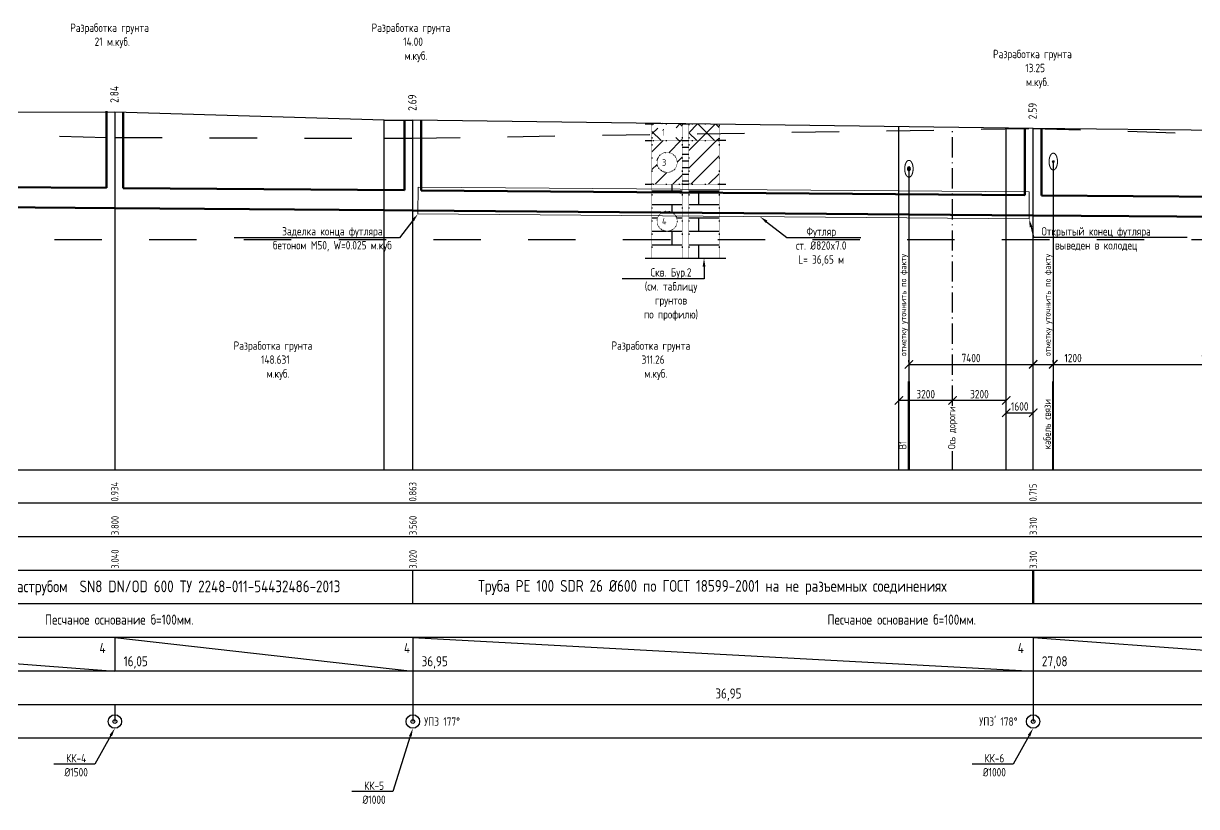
# Model space of a CAD drawing. Header units: millimetres. Extents: x 20530103 to 31271019, y 32092698 to 33532929.
# Drawn here: x 26100902 to 26135842, y 33121093 to 33144416 of the extents above; entities that cross this region are included whole.
import ezdxf
from ezdxf import colors
from ezdxf.entities.mleader import LeaderData, LeaderLine
from ezdxf.math import Vec2, Vec3

# ---------------------------------------------------------------- set-up
doc = ezdxf.new("R2010")
doc.units = ezdxf.units.MM
for name, pattern in [('ACAD_ISO10W100', [18.5, 12, -3, 0.5, -3]), ('L1', [1, 0, 1]), ('L2', [1, 0, 1]), ('L3', [1, 0, 1]), ('Штриховая', [2822.222233, 1411.111116, -1411.111116])]:
    doc.linetypes.add(name, pattern=pattern)
for name, color, linetype in [('Выноски', 7, 'Continuous'), ('Разработка грунта', 8, 'Continuous'), ('Рамка и штамп', 7, 'Continuous')]:
    doc.layers.add(name, color=color, linetype=linetype)
doc.layers.add('Труба профиль', color=7, linetype='Continuous', lineweight=50)
doc.styles.add('GOST 2.304', font='GOST.TTF')
doc.styles.get("Standard").update_dxf_attribs({"font": 'arial.ttf'})
doc.dimstyles.new('ISO-25', dxfattribs={"dimtxt": 2.5, "dimasz": 2.5, "dimexe": 1.25, "dimexo": 0.625, "dimtad": 1, "dimtxsty": 'Standard', "dimcen": 2.5, "dimadec": 0, "dimazin": 0, "dimtfac": 1, "dimtmove": 0, "dimatfit": 3, "dimfxl": 1, "dimarcsym": 0})

# ---------------------------------------------------------------- blocks, each defined once
blk = doc.blocks.new('_ArchTick')
at = {"color": 0, "linetype": 'ByBlock', "const_width": 0.15}
blk.add_lwpolyline([(-0.5, -0.5), (0.5, 0.5)], dxfattribs=at)
blk = doc.blocks.new('*D71')
at = {"color": 0, "lineweight": -2, "transparency": 16777216}
for p, q in [((26127275, 33134326), (26127275, 33134388)), ((26130975, 33134326), (26130975, 33134388)), ((26127275, 33134263), (26130975, 33134263))]:
    blk.add_line(p, q, dxfattribs=at)
at = {"color": 0, "lineweight": -2, "transparency": 16777216, "xscale": 250, "yscale": 250, "zscale": 250, "rotation": 180}
blk.add_blockref('_ArchTick', (26127275, 33134263), dxfattribs=at)
at = {"color": 0, "lineweight": -2, "transparency": 16777216, "xscale": 250, "yscale": 250, "zscale": 250}
blk.add_blockref('_ArchTick', (26130975, 33134263), dxfattribs=at)
at = {"color": 0, "transparency": 16777216, "insert": (26129125, 33134451), "char_height": 250, "attachment_point": 5, "style": 'GOST 2.304'}
blk.add_mtext('7400', dxfattribs=at)
blk = doc.blocks.new('*D72')
at = {"color": 0, "lineweight": -2, "transparency": 16777216}
for p, q in [((26130975, 33134326), (26130975, 33134388)), ((26131575, 33134326), (26131575, 33134388)), ((26130975, 33134263), (26131575, 33134263)), ((26131575, 33134263), (26132504, 33134263))]:
    blk.add_line(p, q, dxfattribs=at)
at = {"color": 0, "lineweight": -2, "transparency": 16777216, "xscale": 250, "yscale": 250, "zscale": 250, "rotation": 180}
blk.add_blockref('_ArchTick', (26130975, 33134263), dxfattribs=at)
at = {"color": 0, "lineweight": -2, "transparency": 16777216, "xscale": 250, "yscale": 250, "zscale": 250}
blk.add_blockref('_ArchTick', (26131575, 33134263), dxfattribs=at)
at = {"color": 0, "transparency": 16777216, "insert": (26132164, 33134451), "char_height": 250, "attachment_point": 5, "style": 'GOST 2.304'}
blk.add_mtext('1200', dxfattribs=at)
blk = doc.blocks.new('*D73')
at = {"color": 0, "lineweight": -2, "transparency": 16777216}
for p, q in [((26141074, 33134325), (26141074, 33134388)), ((26131572, 33134263), (26141074, 33134263)), ((26131572, 33134200), (26131572, 33134138))]:
    blk.add_line(p, q, dxfattribs=at)
at = {"color": 0, "lineweight": -2, "transparency": 16777216, "xscale": 250, "yscale": 250, "zscale": 250, "rotation": 180}
blk.add_blockref('_ArchTick', (26131572, 33134263), dxfattribs=at)
at = {"color": 0, "lineweight": -2, "transparency": 16777216, "xscale": 250, "yscale": 250, "zscale": 250}
blk.add_blockref('_ArchTick', (26141074, 33134263), dxfattribs=at)
at = {"color": 0, "transparency": 16777216, "insert": (26136323, 33134450), "char_height": 250, "attachment_point": 5, "style": 'GOST 2.304'}
blk.add_mtext('19004', dxfattribs=at)
blk = doc.blocks.new('*D90')
at = {"color": 0, "lineweight": -2, "transparency": 16777216}
for p, q in [((26130175, 33132883), (26130175, 33132946)), ((26130175, 33132821), (26130975, 33132821)), ((26130975, 33132883), (26130975, 33132946))]:
    blk.add_line(p, q, dxfattribs=at)
at = {"color": 0, "lineweight": -2, "transparency": 16777216, "xscale": 250, "yscale": 250, "zscale": 250, "rotation": 180}
blk.add_blockref('_ArchTick', (26130175, 33132821), dxfattribs=at)
at = {"color": 0, "lineweight": -2, "transparency": 16777216, "xscale": 250, "yscale": 250, "zscale": 250}
blk.add_blockref('_ArchTick', (26130975, 33132821), dxfattribs=at)
at = {"color": 0, "transparency": 16777216, "insert": (26130575, 33133009), "char_height": 250, "attachment_point": 5, "style": 'GOST 2.304'}
blk.add_mtext('1600', dxfattribs=at)
blk = doc.blocks.new('*D91')
at = {"color": 0, "lineweight": -2, "transparency": 16777216}
for p, q in [((26128575, 33133238), (26128575, 33133313)), ((26130175, 33133250), (26130175, 33133313)), ((26130175, 33133188), (26128575, 33133188))]:
    blk.add_line(p, q, dxfattribs=at)
at = {"color": 0, "lineweight": -2, "transparency": 16777216, "xscale": 250, "yscale": 250, "zscale": 250, "rotation": 180}
blk.add_blockref('_ArchTick', (26128575, 33133188), dxfattribs=at)
at = {"color": 0, "lineweight": -2, "transparency": 16777216, "xscale": 250, "yscale": 250, "zscale": 250}
blk.add_blockref('_ArchTick', (26130175, 33133188), dxfattribs=at)
at = {"color": 0, "transparency": 16777216, "insert": (26129375, 33133375), "char_height": 250, "attachment_point": 5, "style": 'GOST 2.304'}
blk.add_mtext('3200', dxfattribs=at)
blk = doc.blocks.new('*D92')
at = {"color": 0, "lineweight": -2, "transparency": 16777216}
for p, q in [((26126975, 33132939), (26126975, 33133313)), ((26128575, 33133250), (26128575, 33133313)), ((26128575, 33133188), (26126975, 33133188))]:
    blk.add_line(p, q, dxfattribs=at)
at = {"color": 0, "lineweight": -2, "transparency": 16777216, "xscale": 250, "yscale": 250, "zscale": 250, "rotation": 180}
blk.add_blockref('_ArchTick', (26126975, 33133188), dxfattribs=at)
at = {"color": 0, "lineweight": -2, "transparency": 16777216, "xscale": 250, "yscale": 250, "zscale": 250}
blk.add_blockref('_ArchTick', (26128575, 33133188), dxfattribs=at)
at = {"color": 0, "transparency": 16777216, "insert": (26127775, 33133375), "char_height": 250, "attachment_point": 5, "style": 'GOST 2.304'}
blk.add_mtext('3200', dxfattribs=at)

msp = doc.modelspace()

# ---------------------------------------------------------------- hatches: boundary and pattern name
at = {"linetype": 'Continuous'}
h = msp.add_hatch(dxfattribs=at)
h.set_pattern_fill('TEHNO', color=256, scale=3000, style=0)
h.set_pattern_definition([(45, (26114621.6, 33141426.77), (-265.165, 265.165), []), (135, (26114621.6, 33141426.77), (-265.165, -265.165), [])])
edge = h.paths.add_edge_path()
edge.add_arc((26120071.6106, 33141176.7716), 300, 0, 360)
h.paths.add_polyline_path([(26119621.6106, 33140926.7716), (26120521.6106, 33140926.7716), (26120521.6106, 33141426.7716), (26119621.6106, 33141426.7716)])
h.paths.add_polyline_path([(26121621.6106, 33141414.593), (26120721.6106, 33141426.7716), (26120721.6106, 33140926.7716), (26121621.6106, 33140926.7716)])
h = msp.add_hatch(dxfattribs=at)
h.set_pattern_fill('SUGL_D', color=256, scale=3000, style=0)
h.set_pattern_definition([(45, (26114621.6, 33141426.77), (-265.165, 265.165), [])])
edge = h.paths.add_edge_path(flags=16)
edge.add_arc((26120071.6106, 33140276.7716), 300, 0, 360)
h.paths.add_polyline_path([(26120721.6106, 33139626.7716), (26121621.6106, 33139626.7716), (26121621.6106, 33140926.7716), (26120721.6106, 33140926.7716)])
h.paths.add_polyline_path([(26119621.6106, 33139626.7716), (26120521.6106, 33139626.7716), (26120521.6106, 33140926.7716), (26119621.6106, 33140926.7716)])
h = msp.add_hatch(dxfattribs=at)
h.set_pattern_fill('IZVEST', color=256, scale=2000, style=0)
h.set_pattern_definition([(0, (26114621.6, 33141426.77), (0, 400), []), (90, (26114621.6, 33141426.8), (-800, 400), [400, -400])])
edge = h.paths.add_edge_path(flags=16)
edge.add_arc((26120071.6106, 33138526.7716), 300, 0, 360)
h.paths.add_polyline_path([(26120721.6106, 33137426.7716), (26121621.6106, 33137426.7716), (26121621.6106, 33139626.7716), (26120721.6106, 33139626.7716)])
h.paths.add_polyline_path([(26119621.6106, 33137426.7716), (26120521.6106, 33137426.7716), (26120521.6106, 33139626.7716), (26119621.6106, 33139626.7716)])

# ---------------------------------------------------------------- linework, layer by layer
for p, q in [((26103624.681, 33141778.0291), (26090689.681, 33141728.0291)), ((26103624.681, 33141778.0291), (26103624.681, 33131125.0248)), ((26111649.681, 33141538.0291), (26103624.681, 33141778.0291)), ((26111649.681, 33131125.0248), (26111649.681, 33141538.0291)), ((26111649.681, 33141538.0291), (26112499.681, 33141538.0291)), ((26112499.681, 33131125.0248), (26112499.681, 33141538.0291)), ((26130974.681, 33141288.0291), (26112499.681, 33141538.0291)), ((26126974.681, 33131125.0248), (26126974.681, 33141342.1563)), ((26130174.681, 33131125.0248), (26130174.681, 33141298.8546)), ((26130974.681, 33131125.0248), (26130974.681, 33141288.0291)), ((26155664.681, 33141018.0291), (26130974.681, 33141288.0291)), ((26127274.681, 33140038.0968), (26127274.681, 33132492.8457)), ((26131574.681, 33140281.4322), (26131574.681, 33132736.181)), ((26128574.681, 33131125.0248), (26128574.681, 33131680.8299)), ((26090689.6796, 33126125.0248), (26103624.6699, 33125125.0248)), ((26103624.6796, 33126125.0248), (26112499.6699, 33125125.0166)), ((26112499.6796, 33126125.0248), (26130991.5825, 33125125.0248)), ((26130974.6796, 33126125.0248), (26144514.6542, 33125125.0248))]:
    msp.add_line(p, q)
at = {"color": 0}
for p, q in [((26119421.6106, 33141426.7716), (26119621.6106, 33141426.7716)), ((26120521.6106, 33141426.7716), (26120721.6106, 33141426.7716)), ((26119421.6106, 33140926.7716), (26119621.6106, 33140926.7716)), ((26120521.6106, 33140926.7716), (26120721.6106, 33140926.7716)), ((26120521.6106, 33140926.7716), (26120721.6106, 33140926.7716)), ((26120521.6106, 33140726.7716), (26120721.6106, 33140726.7716)), ((26121821.6106, 33140926.7716), (26121621.6106, 33140926.7716)), ((26120521.6106, 33140526.7716), (26120721.6106, 33140526.7716)), ((26120521.6106, 33140326.7716), (26120721.6106, 33140326.7716)), ((26120521.6106, 33140126.7716), (26120721.6106, 33140126.7716)), ((26119421.6106, 33139626.7716), (26119621.6106, 33139626.7716)), ((26120521.6106, 33139926.7716), (26120721.6106, 33139926.7716)), ((26120521.6106, 33139726.7716), (26120721.6106, 33139726.7716)), ((26120521.6106, 33139626.7716), (26120721.6106, 33139626.7716)), ((26121621.6106, 33139626.7716), (26121821.6106, 33139626.7716)), ((26119421.6106, 33137426.7716), (26119621.6106, 33137426.7716)), ((26120521.6106, 33137426.7716), (26120721.6106, 33137426.7716)), ((26121621.6106, 33137426.7716), (26121821.6106, 33137426.7716))]:
    msp.add_line(p, q, dxfattribs=at)
at = {"color": 0, "linetype": 'L2'}
for p, q in [((26119621.6106, 33141426.7716), (26120521.6106, 33141426.7716)), ((26120721.6106, 33141426.7716), (26121515.9017, 33141426.7716)), ((26119621.6106, 33140926.7716), (26120521.6106, 33140926.7716)), ((26119621.6106, 33140926.7716), (26119621.6106, 33139626.7716)), ((26120521.6106, 33140926.7716), (26120521.6106, 33139626.7716)), ((26120721.6106, 33140926.7716), (26121621.6106, 33140926.7716)), ((26120721.6106, 33140926.7716), (26120721.6106, 33139626.7716)), ((26121621.6106, 33140926.7716), (26121621.6106, 33139626.7716)), ((26119621.6106, 33139626.7716), (26120521.6106, 33139626.7716)), ((26120721.6106, 33139626.7716), (26121621.6106, 33139626.7716))]:
    msp.add_line(p, q, dxfattribs=at)
at = {"color": 0, "linetype": 'L1'}
for p, q in [((26119621.6106, 33141426.7716), (26120521.6106, 33141426.7716)), ((26119621.6106, 33141426.7716), (26119621.6106, 33140926.7716)), ((26120521.6106, 33141426.7716), (26120521.6106, 33140926.7716)), ((26120721.6106, 33141426.7716), (26120721.6106, 33140926.7716)), ((26121621.6106, 33141414.593), (26121621.6106, 33140926.7716)), ((26119621.6106, 33140926.7716), (26120521.6106, 33140926.7716)), ((26120721.6106, 33140926.7716), (26121621.6106, 33140926.7716)), ((26119621.6106, 33137426.7716), (26120521.6106, 33137426.7716)), ((26120721.6106, 33137426.7716), (26121621.6106, 33137426.7716))]:
    msp.add_line(p, q, dxfattribs=at)
at = {"linetype": 'ACAD_ISO10W100', "ltscale": 50}
msp.add_line((26128574.681, 33133028.3495), (26128574.681, 33141320.5055), dxfattribs=at)
at = {"color": 0, "linetype": 'L3'}
for p, q in [((26119621.6106, 33139626.7716), (26120521.6106, 33139626.7716)), ((26119621.6106, 33139626.7716), (26119621.6106, 33137426.7716)), ((26120521.6106, 33139626.7716), (26120521.6106, 33137426.7716)), ((26120721.6106, 33139626.7716), (26121621.6106, 33139626.7716)), ((26120721.6106, 33139626.7716), (26120721.6106, 33137426.7716)), ((26121621.6106, 33139626.7716), (26121621.6106, 33137426.7716)), ((26119621.6106, 33137426.7716), (26120521.6106, 33137426.7716)), ((26120721.6106, 33137426.7716), (26121621.6106, 33137426.7716))]:
    msp.add_line(p, q, dxfattribs=at)
at = {"color": 4, "linetype": 'Штриховая'}
msp.add_line((26076424.681, 33137978.0291), (26285187.4693, 33137978.0291), dxfattribs=at)
at = {"lineweight": 40}
msp.add_line((26131574.681, 33131125.0248), (26131574.681, 33133747.0489), dxfattribs=at)
at = {"color": 8, "linetype": 'Штриховая'}
msp.add_lwpolyline([(26076424.681, 33141598.0291), (26086859.681, 33141538.0291), (26090689.681, 33141308.0291), (26103624.681, 33141018.0291), (26111649.681, 33140998.0291), (26112499.681, 33140998.0291), (26130974.681, 33141288.0291), (26155664.681, 33140558.0291), (26180664.681, 33140958.0291), (26192139.681, 33140958.0291), (26214794.681, 33140088.0291), (26226384.6939, 33139878.0291), (26237359.681, 33140698.0291)], dxfattribs=at)
at = {"color": 0, "linetype": 'L2'}
msp.add_circle((26120071.6106, 33140276.7716), 300, dxfattribs=at)
at = {"color": 0, "linetype": 'L3'}
msp.add_circle((26120071.6106, 33138526.7716), 300, dxfattribs=at)
for centre in [(26103624.6781, 33123625.0188), (26112499.6781, 33123625.0188), (26130974.6781, 33123625.0188)]:
    msp.add_circle(centre, 57.8092)
at = {"layer": 'Рамка и штамп'}
for p, q in [((26069452.949, 33131125.0248), (26243748.831, 33131125.0248)), ((26243748.831, 33130125.0248), (26069452.949, 33130125.0248)), ((26243748.831, 33129125.0248), (26069452.949, 33129125.0248)), ((26243748.831, 33128125.0248), (26069452.949, 33128125.0248)), ((26112499.6796, 33127125.0248), (26112499.6796, 33128125.0248)), ((26243748.831, 33127125.0248), (26069452.949, 33127125.0248)), ((26243748.831, 33126125.0248), (26069452.949, 33126125.0248)), ((26103624.6796, 33126125.0248), (26103624.6699, 33125125.0248)), ((26112499.6796, 33126125.0248), (26112499.6554, 33123625.0188)), ((26130974.6796, 33126125.0248), (26130974.6554, 33123625.0188)), ((26243748.831, 33125125.0248), (26069452.949, 33125125.0248)), ((26243748.831, 33124125.0248), (26069452.949, 33124125.0248)), ((26103624.6603, 33124125.0248), (26103624.6554, 33123625.0188)), ((26243748.831, 33123125.0248), (26069452.949, 33123125.0248))]:
    msp.add_line(p, q, dxfattribs=at)
at = {"layer": 'Рамка и штамп', "lineweight": 30}
for centre in [(26103624.6844, 33123625.0207), (26103624.6844, 33123625.0207), (26103624.6844, 33123625.0207), (26112499.6844, 33123625.0207), (26112499.6844, 33123625.0207), (26112499.6844, 33123625.0207), (26130974.6844, 33123625.0207), (26130974.6844, 33123625.0207), (26130974.6844, 33123625.0207)]:
    msp.add_circle(centre, 200, dxfattribs=at)
at = {"layer": 'Труба профиль'}
for p, q in [((26103374.681, 33139516.6171), (26103374.681, 33141799.3036)), ((26103874.681, 33141788.0291), (26103874.681, 33139512.6391)), ((26112249.681, 33139446.0083), (26112249.681, 33141549.3036)), ((26112749.681, 33141538.0291), (26112749.681, 33139442.0303)), ((26130724.681, 33139299.0226), (26130724.681, 33141299.3036)), ((26131224.681, 33141288.0291), (26131224.681, 33139295.0447)), ((26090939.681, 33139615.5489), (26103374.681, 33139516.6171)), ((26103874.681, 33139512.6391), (26112249.681, 33139446.0083)), ((26112749.681, 33139442.0303), (26130724.681, 33139299.0226)), ((26131224.681, 33139295.0447), (26144264.6653, 33139191.2996)), ((26090689.681, 33139017.5379), (26103624.681, 33138914.6281)), ((26103624.681, 33138914.6281), (26111649.681, 33138850.7818)), ((26111649.681, 33138850.7818), (26112499.681, 33138844.0193)), ((26112499.681, 33138844.0193), (26130974.681, 33138697.0336)), ((26130974.681, 33138697.0336), (26155664.681, 33138500.602)), ((26127274.681, 33131125.0248), (26127274.681, 33133747.0489)), ((26130974.6796, 33127125.0248), (26130974.6796, 33128125.0248))]:
    msp.add_line(p, q, dxfattribs=at)
at = {"layer": 'Труба профиль', "color": 6, "lineweight": 20}
for p, q in [((26112657.5001, 33139542.7637), (26112651.1358, 33138742.8143)), ((26112657.5001, 33139542.7637), (26130859.9781, 33139397.9462)), ((26130859.9781, 33139397.9462), (26130853.6137, 33138597.9968)), ((26112651.1358, 33138742.8143), (26130853.6137, 33138597.9968))]:
    msp.add_line(p, q, dxfattribs=at)
at = {"layer": 'Труба профиль', "color": 3, "linetype": 'Штриховая', "lineweight": 9, "ltscale": 50}
for centre in [(26127274.681, 33140088.0968), (26131574.681, 33140301.4678)]:
    msp.add_ellipse(centre, major_axis=(0, 250), ratio=0.5, dxfattribs=at)
at = {"layer": 'Труба профиль'}
for centre, major_axis in [((26131574.681, 33140301.4678), (0, 20)), ((26127274.681, 33140088.0968), (0, 50))]:
    msp.add_ellipse(centre, major_axis=major_axis, ratio=0.5, dxfattribs=at)

# ---------------------------------------------------------------- texts
at = {"linetype": 'ByBlock', "lineweight": 40, "ltscale": 400, "style": 'GOST 2.304'}
for s, p in [('2.84', (26103734.3906, 33142051.6411)), ('2.69', (26112609.3906, 33141811.6411)), ('2.59', (26131084.3906, 33141561.6411))]:
    msp.add_text(s, height=250, rotation=90, dxfattribs=at).set_placement(p)
at = {"style": 'GOST 2.304'}
for s, p in [('1', (26119921.6106, 33141076.7716)), ('3', (26119921.6106, 33140176.7716)), ('4', (26119921.6106, 33138426.7716))]:
    msp.add_text(s, height=200, dxfattribs=at).set_placement(p)
at = {"layer": 'Разработка грунта', "linetype": 'ByBlock', "lineweight": 40, "ltscale": 400, "char_height": 250, "attachment_point": 1, "style": 'GOST 2.304'}
for s, insert in [('\\pi104.74;Разработка грунта \\P\\pi832.86;21 м.куб.', (26102188.6214, 33144414.0596)), ('\\pi104.74;Разработка грунта \\P\\pi1047.1;14.00\\P\\pi957.78; м.куб.', (26111165.6705, 33144414.0596)), ('\\pi104.74;Разработка грунта \\P\\pi1065;13.25\\P\\pi957.78; м.куб.', (26129676.2566, 33143630.8909)), ('\\pi104.74;Разработка грунта \\P\\pi922.15;148.631\\P\\pi957.78; м.куб.', (26107056.2184, 33134945.7094)), ('\\pi104.74;Разработка грунта \\P\\pi1002.4;311.26\\P\\pi957.78; м.куб.', (26118310.252, 33134945.7094))]:
    msp.add_mtext_dynamic_manual_height_columns(s, width=2701.264832, gutter_width=2500, heights=[0], dxfattribs=dict(at, insert=insert))
at = {"layer": 'Рамка и штамп', "linetype": 'ACAD_ISO10W100', "style": 'GOST 2.304'}
for s, height, p in [('отметку уточнить по факту', 180, (26127196.4856, 33134509.0667)), ('отметку уточнить по факту', 180, (26131496.4856, 33134509.0667)), ('кабель связи', 220, (26131501.8, 33131735.8785)), ('Ось дороги', 220, (26128656.2878, 33131735.8785)), ('В1', 220, (26127201.8, 33131735.8785)), ('0.934', 220, (26103730.1724, 33130178.2195)), ('0.863', 220, (26112605.1724, 33130178.2195)), ('0.715', 220, (26131080.1724, 33130178.2195)), ('3.800', 220, (26103737.2057, 33129178.2195)), ('3.560', 220, (26112612.2057, 33129178.2195)), ('3.310', 220, (26131087.2057, 33129178.2195)), ('3.040', 220, (26103737.2057, 33128178.2195)), ('3.020', 220, (26112612.2057, 33128178.2195)), ('3.310', 220, (26131087.2057, 33128178.2195))]:
    msp.add_text(s, height=height, rotation=90, dxfattribs=at).set_placement(p)
for s, height, p in [('4', 300, (26103166.5158, 33125661.6561)), ('4', 300, (26112234.3487, 33125661.6561)), ('4', 300, (26130516.5158, 33125661.6561)), ('16,05', 300, (26103884.6755, 33125269.9454)), ('36,95', 300, (26112759.6755, 33125269.9454)), ('27,08', 300, (26131234.6755, 33125269.9454)), ('36,95', 300, (26121508.5745, 33124309.3991)), ('УП3 177°', 250, (26112836.2603, 33123498.634)), ("УП3' 178°", 250, (26129368.4772, 33123498.634))]:
    msp.add_text(s, height=height, dxfattribs=at).set_placement(p)
for s, insert, char_height, width, attachment_point in [('Труба ПЭ двухслойная гофрированная "ТЕХСТРОЙ" с приварным раструбом  SN8 DN/OD 600 ТУ 2248-011-54432486-2013', (26099619.8798, 33127601.8043), 350, 37965.62979, 5), ('{\\C0;Труба PE 100 SDR 26 %%C600 по ГОСТ 18599-2001 на не разъемных соединениях}', (26121421.0216, 33127616.866), 350, 28923.252891, 5), ('Песчаное основание б=100мм.', (26103753.7417, 33126810.2615), 300, 6494.082854, 2), ('Песчаное основание б=100мм.', (26127060.0653, 33126810.2615), 300, 6494.082854, 2)]:
    msp.add_mtext(s, dxfattribs=dict(at, insert=insert, char_height=char_height, width=width, attachment_point=attachment_point))

# ---------------------------------------------------------------- dimensions: what is measured, and where the dimension line sits
for base, p1, p2, picture, middle in [((26130974.681, 33134263.0007), (26127274.681, 33134263.0007), (26130974.681, 33134263.0007), '*D71', (26129124.681, 33134450.5901)), ((26131574.681, 33134263.0007), (26130974.681, 33134263.0007), (26131574.681, 33134263.0007), '*D72', (26132164.1646, 33134450.6794)), ((26141074.0228, 33134262.5841), (26131572.181, 33134262.5841), (26141074.0228, 33134262.5841), '*D73', (26136323.1019, 33134450.2628)), ((26126974.681, 33133187.5427), (26128574.681, 33133187.5427), (26126974.681, 33132876.2594), '*D92', (26127774.681, 33133375.2214)), ((26128574.681, 33133187.5427), (26130174.681, 33133187.5427), (26128574.681, 33133175.0356), '*D91', (26129374.681, 33133375.2214)), ((26130974.681, 33132820.8466), (26130174.681, 33132820.8466), (26130974.681, 33132820.8466), '*D90', (26130574.681, 33133008.5253))]:
    dim = msp.add_linear_dim(base=base, p1=p1, p2=p2, dimstyle='ISO-25', override={"dimscale": 100, "dimdec": 0, "dimlfac": 2, "dimtxsty": 'GOST 2.304', "dimblk1": 'ArchTick', "dimblk2": 'ArchTick', "dimsah": 1})
    dim.commit()
    dim.dimension.update_dxf_attribs({"geometry": picture, "text_midpoint": middle})

# ---------------------------------------------------------------- leaders
at = {"layer": 'Выноски', "color": 0, "lineweight": -2}
ml = msp.add_multileader_mtext('Standard', dxfattribs=at)
ml.set_content('{\\C0;Заделка конца футляра\\Pбетоном М50, W=0.025 м.куб}', color=5, style='GOST 2.304')
ml.set_leader_properties(lineweight=-3)
ml.build(insert=Vec2(0, 0))
ml.multileader.update_dxf_attribs({"text_left_attachment_type": 6, "text_right_attachment_type": 6, "dogleg_length": 1, "arrow_head_size": 250, "scale": 100})
ctx = ml.context
ctx.base_point, ctx.scale, ctx.char_height, ctx.arrow_head_size, ctx.landing_gap_size, ctx.plane_origin = Vec3(26108125.6001, 33138029.8435), 100, 250, 250, 180, Vec3(26070582.3468, 33119649.2039)
ctx.left_attachment, ctx.right_attachment, ctx.text_align_type = 6, 6, 1
notes = []
notes.append((ctx, [(1, (1, 1, 0), (26112099.9228, 33138029.8435), (-1, 0), 19.9696, [(1, [(26112651.1358, 33138742.8143)], 0, [])])]))
ctx.mtext.insert, ctx.mtext.alignment, ctx.mtext.flow_direction = Vec3(26110102.7767, 33138351.1444), 2, 5
ml = msp.add_multileader_mtext('Standard', dxfattribs=at)
ml.set_content('{\\C0;Футляр\\Pст. %%C820x7.0\\PL= 36,65 м}', color=5, style='GOST 2.304')
ml.set_leader_properties(lineweight=-3)
ml.build(insert=Vec2(0, 0))
ml.multileader.update_dxf_attribs({"text_left_attachment_type": 6, "text_right_attachment_type": 6, "dogleg_length": 1, "arrow_head_size": 250, "scale": 100})
ctx = ml.context
ctx.base_point, ctx.scale, ctx.char_height, ctx.arrow_head_size, ctx.landing_gap_size, ctx.plane_origin = Vec3(26123662.8395, 33138044.6666), 100, 250, 250, 180, Vec3(26081299.3974, 33117775.4693)
ctx.left_attachment, ctx.right_attachment, ctx.text_align_type = 6, 6, 1
notes.append((ctx, [(0, (1, 1, 0), (26123642.8699, 33138044.6666), (1, 0), 19.9696, [(1, [(26122837.4185, 33138661.7731)], 0, [])])]))
ctx.mtext.insert, ctx.mtext.alignment, ctx.mtext.flow_direction = Vec3(26124662.1747, 33138344.6666), 2, 5
ml = msp.add_multileader_mtext('Standard', dxfattribs=at)
ml.set_content('{\\C0;Открытый конец футляра\\Pвыведен в колодец}', color=5, style='GOST 2.304')
ml.set_leader_properties(lineweight=-3)
ml.build(insert=Vec2(0, 0))
ml.multileader.update_dxf_attribs({"text_left_attachment_type": 6, "text_right_attachment_type": 6, "dogleg_length": 1, "arrow_head_size": 250, "scale": 100})
ctx = ml.context
ctx.base_point, ctx.scale, ctx.char_height, ctx.arrow_head_size, ctx.landing_gap_size, ctx.plane_origin = Vec3(26131005.55, 33138049.3778), 100, 250, 250, 180, Vec3(26093073.412, 33119879.9242)
ctx.left_attachment, ctx.right_attachment, ctx.text_align_type = 6, 6, 1
notes.append((ctx, [(0, (1, 1, 0), (26130985.5805, 33138049.3778), (1, 0), 19.9696, [(1, [(26130853.6137, 33138597.9968)], 0, [])])]))
ctx.mtext.insert, ctx.mtext.alignment, ctx.mtext.flow_direction = Vec3(26132851.2041, 33138349.3778), 2, 5
ml = msp.add_multileader_mtext('Standard', dxfattribs=at)
ml.set_content('{\\C0;Скв. Бур.2\\P(см. таблицу\\Pгрунтов \\Pпо профилю)}', color=5, style='GOST 2.304')
ml.set_leader_properties(lineweight=-3)
ml.build(insert=Vec2(0, 0))
ml.multileader.update_dxf_attribs({"text_left_attachment_type": 6, "text_right_attachment_type": 6, "dogleg_length": 1, "arrow_head_size": 250, "scale": 100})
ctx = ml.context
ctx.base_point, ctx.scale, ctx.char_height, ctx.arrow_head_size, ctx.landing_gap_size, ctx.plane_origin = Vec3(26119227.2654, 33136805.3235), 100, 250, 250, 180, Vec3(26079655.0629, 33118424.6839)
ctx.left_attachment, ctx.right_attachment, ctx.text_align_type = 6, 6, 1
notes.append((ctx, [(1, (1, 1, 0), (26121172.6388, 33136805.3235), (-1, 0), 19.9696, [(1, [(26121171.6106, 33137426.7716)], 0, [])])]))
ctx.mtext.insert, ctx.mtext.alignment, ctx.mtext.flow_direction = Vec3(26120189.9673, 33137126.8031), 2, 5
ml = msp.add_multileader_mtext('Standard', dxfattribs=at)
ml.set_content('{\\C0;КК-4\\P%%C1500}', color=5, style='GOST 2.304')
ml.set_leader_properties(lineweight=-3)
ml.build(insert=Vec2(0, 0))
ml.multileader.update_dxf_attribs({"text_left_attachment_type": 6, "text_right_attachment_type": 6, "dogleg_length": 1, "arrow_head_size": 250, "scale": 100})
ctx = ml.context
ctx.base_point, ctx.scale, ctx.char_height, ctx.arrow_head_size, ctx.landing_gap_size, ctx.plane_origin = Vec3(26101934.1889, 33122355.6141), 100, 250, 250, 180, Vec3(26061555.8954, 33104331.4103)
ctx.left_attachment, ctx.right_attachment, ctx.text_align_type = 6, 6, 1
notes.append((ctx, [(1, (1, 1, 0), (26103029.1335, 33122355.6141), (-1, 0), 19.9696, [(1, [(26103624.6844, 33123425.0207)], 0, [])])]))
ctx.mtext.insert, ctx.mtext.alignment, ctx.mtext.flow_direction = Vec3(26102471.6764, 33122655.6141), 2, 5
ml = msp.add_multileader_mtext('Standard', dxfattribs=at)
ml.set_content('{\\C0;КК-5\\P%%C1000}', color=5, style='GOST 2.304')
ml.set_leader_properties(lineweight=-3)
ml.build(insert=Vec2(0, 0))
ml.multileader.update_dxf_attribs({"text_left_attachment_type": 6, "text_right_attachment_type": 6, "dogleg_length": 1, "arrow_head_size": 250, "scale": 100})
ctx = ml.context
ctx.base_point, ctx.scale, ctx.char_height, ctx.arrow_head_size, ctx.landing_gap_size, ctx.plane_origin = Vec3(26110805.0568, 33121538.1084), 100, 250, 250, 180, Vec3(26070430.8954, 33104331.4103)
ctx.left_attachment, ctx.right_attachment, ctx.text_align_type = 6, 6, 1
notes.append((ctx, [(1, (1, 1, 0), (26111904.1335, 33121538.1084), (-1, 0), 19.9696, [(1, [(26112499.6844, 33123425.0207)], 0, [])])]))
ctx.mtext.insert, ctx.mtext.alignment, ctx.mtext.flow_direction = Vec3(26111344.6103, 33121838.1084), 2, 5
ml = msp.add_multileader_mtext('Standard', dxfattribs=at)
ml.set_content('{\\C0;КК-6\\P%%C1000}', color=5, style='GOST 2.304')
ml.set_leader_properties(lineweight=-3)
ml.build(insert=Vec2(0, 0))
ml.multileader.update_dxf_attribs({"text_left_attachment_type": 6, "text_right_attachment_type": 6, "dogleg_length": 1, "arrow_head_size": 250, "scale": 100})
ctx = ml.context
ctx.base_point, ctx.scale, ctx.char_height, ctx.arrow_head_size, ctx.landing_gap_size, ctx.plane_origin = Vec3(26129280.0568, 33122355.6141), 100, 250, 250, 180, Vec3(26088905.8954, 33104331.4103)
ctx.left_attachment, ctx.right_attachment, ctx.text_align_type = 6, 6, 1
notes.append((ctx, [(1, (1, 1, 0), (26130379.1335, 33122355.6141), (-1, 0), 19.9696, [(1, [(26130974.6844, 33123425.0207)], 0, [])])]))
ctx.mtext.insert, ctx.mtext.alignment, ctx.mtext.flow_direction = Vec3(26129819.6103, 33122655.6141), 2, 5
for ctx, leaders in notes:
    for number, flags, end, landing, length, lines in leaders:
        leader = LeaderData()
        leader.index, (leader.has_last_leader_line, leader.has_dogleg_vector, leader.attachment_direction) = number, flags
        leader.last_leader_point, leader.dogleg_vector, leader.dogleg_length = Vec3(end), Vec3(landing), length
        for number, points, colour, breaks in lines:
            line = LeaderLine()
            line.index, line.vertices, line.color, line.breaks = number, Vec3.list(points), colors.encode_raw_color(colour), breaks
            leader.lines.append(line)
        ctx.leaders.append(leader)

doc.saveas('drawing.dxf')
